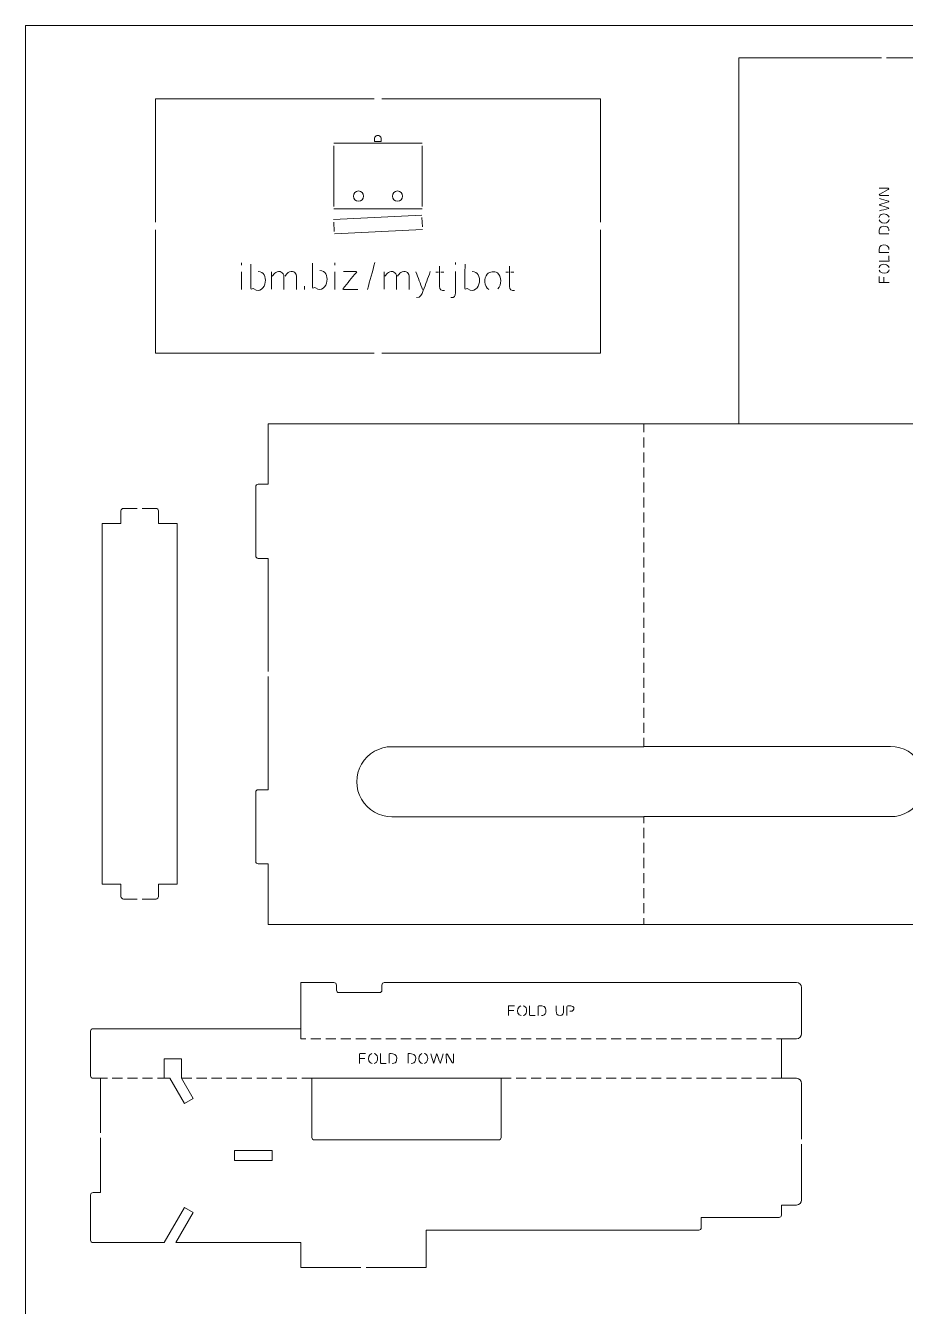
# Model space of a CAD drawing. Header units: inches. Extents: x -9 to 9, y -9 to 9.
# Drawn here: x -9 to -2.08, y -1.07 to 9 of the extents above; entities that cross this region are included whole.
import ezdxf

# ---------------------------------------------------------------- set-up
doc = ezdxf.new("R2010")
doc.units = ezdxf.units.IN
doc.header["$MEASUREMENT"] = 0
doc.layers.add('Layer 2', color=7, linetype='Continuous')

msp = doc.modelspace()

# ---------------------------------------------------------------- linework, layer by layer
at = {"layer": 'Layer 2', "color": 1, "lineweight": 0}
msp.add_lwpolyline([(-9, -9), (9, -9), (9, 9), (-9, 9), (-9, -9)], close=True, dxfattribs=at)
for points in [[(-3.391, 8.746), (-3.391, 8.746), (-3.391, 5.872), (-3.391, 5.872)], [(-3.391, 8.746), (-3.391, 8.746), (-2.269, 8.746), (-2.269, 8.746)], [(-2.229, 8.746), (-2.229, 8.746), (-1.107, 8.746), (-1.107, 8.746)], [(-7.978, 7.455), (-7.978, 7.455), (-7.978, 8.425), (-7.978, 8.425)], [(-7.978, 8.425), (-7.978, 8.425), (-6.258, 8.425), (-6.258, 8.425)], [(-6.198, 8.425), (-6.198, 8.425), (-4.478, 8.425), (-4.478, 8.425)], [(-4.478, 7.455), (-4.478, 7.455), (-4.478, 8.425), (-4.478, 8.425)], [(-6.576, 8.075), (-6.576, 8.075), (-5.881, 8.075), (-5.881, 8.075)], [(-6.576, 7.579), (-6.576, 7.579), (-6.576, 8.055), (-6.576, 8.055)], [(-5.881, 8.055), (-5.881, 8.055), (-5.881, 7.579), (-5.881, 7.579)], [(-5.881, 7.559), (-5.881, 7.559), (-6.576, 7.559), (-6.576, 7.559)], [(-6.578, 7.475), (-6.578, 7.475), (-5.884, 7.511), (-5.884, 7.511)], [(-6.573, 7.381), (-6.573, 7.381), (-6.577, 7.455), (-6.577, 7.455)], [(-5.883, 7.492), (-5.883, 7.492), (-5.879, 7.418), (-5.879, 7.418)], [(-7.978, 6.425), (-7.978, 6.425), (-7.978, 7.395), (-7.978, 7.395)], [(-5.878, 7.398), (-5.878, 7.398), (-6.572, 7.362), (-6.572, 7.362)], [(-4.478, 6.425), (-4.478, 6.425), (-4.478, 7.395), (-4.478, 7.395)], [(-7.302, 7.117), (-7.302, 7.123), (-7.302, 7.128), (-7.302, 7.134)], [(-7.301, 6.926), (-7.301, 6.972), (-7.301, 7.018), (-7.301, 7.064)], [(-7.066, 7.065), (-7.066, 7.019), (-7.066, 6.973), (-7.066, 6.927)], [(-6.569, 7.117), (-6.569, 7.123), (-6.569, 7.128), (-6.569, 7.134)], [(-6.568, 6.926), (-6.568, 6.972), (-6.568, 7.018), (-6.568, 7.064)], [(-6.253, 7.137), (-6.273, 7.067), (-6.292, 6.996), (-6.312, 6.926)], [(-6.18, 7.065), (-6.18, 7.019), (-6.18, 6.973), (-6.18, 6.927)], [(-5.878, 6.925), (-5.896, 6.972), (-5.913, 7.018), (-5.931, 7.065)], [(-5.753, 7.061), (-5.76, 7.061), (-5.767, 7.061), (-5.774, 7.061)], [(-5.711, 7.061), (-5.719, 7.061), (-5.727, 7.061), (-5.735, 7.061)], [(-5.618, 7.122), (-5.618, 7.127), (-5.618, 7.132), (-5.618, 7.137)], [(-5.203, 7.061), (-5.209, 7.061), (-5.216, 7.061), (-5.223, 7.061)], [(-5.161, 7.061), (-5.169, 7.061), (-5.177, 7.061), (-5.185, 7.061)], [(-6.807, 6.926), (-6.807, 6.934), (-6.807, 6.943), (-6.807, 6.951)], [(-2.25, 7.023), (-2.25, 7.01), (-2.25, 6.998), (-2.25, 6.986)], [(-7.978, 6.425), (-7.978, 6.425), (-6.258, 6.425), (-6.258, 6.425)], [(-6.198, 6.425), (-6.198, 6.425), (-4.478, 6.425), (-4.478, 6.425)], [(-7.092, 5.395), (-7.092, 5.395), (-7.092, 5.871), (-7.092, 5.871)], [(-1.108, 5.871), (-1.108, 5.871), (-7.092, 5.871), (-7.092, 5.871)], [(-4.139, 5.803), (-4.139, 5.803), (-4.139, 5.871), (-4.139, 5.871)], [(-4.06, 5.872), (-4.06, 5.872), (-4.06, 5.871), (-4.06, 5.871)], [(-4.139, 5.685), (-4.139, 5.685), (-4.139, 5.763), (-4.139, 5.763)], [(-4.139, 5.567), (-4.139, 5.567), (-4.139, 5.645), (-4.139, 5.645)], [(-4.139, 5.448), (-4.139, 5.448), (-4.139, 5.527), (-4.139, 5.527)], [(-7.19, 4.832), (-7.19, 4.832), (-7.19, 5.375), (-7.19, 5.375)], [(-7.171, 5.395), (-7.171, 5.395), (-7.092, 5.395), (-7.092, 5.395)], [(-4.139, 5.33), (-4.139, 5.33), (-4.139, 5.409), (-4.139, 5.409)], [(-4.139, 5.212), (-4.139, 5.212), (-4.139, 5.291), (-4.139, 5.291)], [(-8.25, 5.186), (-8.25, 5.186), (-8.25, 5.087), (-8.25, 5.087)], [(-8.23, 5.205), (-8.23, 5.205), (-8.122, 5.205), (-8.122, 5.205)], [(-8.083, 5.205), (-8.083, 5.205), (-7.974, 5.205), (-7.974, 5.205)], [(-7.955, 5.186), (-7.955, 5.186), (-7.955, 5.087), (-7.955, 5.087)], [(-4.139, 5.094), (-4.139, 5.094), (-4.139, 5.173), (-4.139, 5.173)], [(-8.398, 2.252), (-8.398, 2.252), (-8.398, 5.087), (-8.398, 5.087)], [(-8.398, 5.087), (-8.398, 5.087), (-8.25, 5.087), (-8.25, 5.087)], [(-7.955, 5.087), (-7.955, 5.087), (-7.807, 5.087), (-7.807, 5.087)], [(-7.807, 2.252), (-7.807, 2.252), (-7.807, 5.087), (-7.807, 5.087)], [(-4.139, 4.976), (-4.139, 4.976), (-4.139, 5.055), (-4.139, 5.055)], [(-4.139, 4.858), (-4.139, 4.858), (-4.139, 4.937), (-4.139, 4.937)], [(-7.092, 4.812), (-7.092, 4.812), (-7.171, 4.812), (-7.171, 4.812)], [(-7.092, 3.923), (-7.092, 3.923), (-7.092, 4.812), (-7.092, 4.812)], [(-4.139, 4.74), (-4.139, 4.74), (-4.139, 4.819), (-4.139, 4.819)], [(-4.139, 4.622), (-4.139, 4.622), (-4.139, 4.7), (-4.139, 4.7)], [(-4.139, 4.504), (-4.139, 4.504), (-4.139, 4.582), (-4.139, 4.582)], [(-4.139, 4.386), (-4.139, 4.386), (-4.139, 4.464), (-4.139, 4.464)], [(-4.139, 4.267), (-4.139, 4.267), (-4.139, 4.346), (-4.139, 4.346)], [(-4.139, 4.149), (-4.139, 4.149), (-4.139, 4.228), (-4.139, 4.228)], [(-4.139, 4.031), (-4.139, 4.031), (-4.139, 4.11), (-4.139, 4.11)], [(-4.139, 3.913), (-4.139, 3.913), (-4.139, 3.992), (-4.139, 3.992)], [(-7.092, 2.993), (-7.092, 2.993), (-7.092, 3.883), (-7.092, 3.883)], [(-4.139, 3.795), (-4.139, 3.795), (-4.139, 3.874), (-4.139, 3.874)], [(-4.139, 3.677), (-4.139, 3.677), (-4.139, 3.756), (-4.139, 3.756)], [(-4.139, 3.559), (-4.139, 3.559), (-4.139, 3.637), (-4.139, 3.637)], [(-4.139, 3.441), (-4.139, 3.441), (-4.139, 3.519), (-4.139, 3.519)], [(-4.139, 3.332), (-4.139, 3.332), (-6.12, 3.332), (-6.12, 3.332)], [(-4.139, 3.333), (-4.139, 3.333), (-4.139, 3.401), (-4.139, 3.401)], [(-4.139, 3.333), (-4.139, 3.333), (-4.06, 3.333), (-4.06, 3.333)], [(-4.06, 3.333), (-4.06, 3.333), (-2.198, 3.333), (-2.198, 3.333)], [(-7.19, 2.43), (-7.19, 2.43), (-7.19, 2.974), (-7.19, 2.974)], [(-7.171, 2.993), (-7.171, 2.993), (-7.092, 2.993), (-7.092, 2.993)], [(-6.12, 2.781), (-6.12, 2.781), (-4.139, 2.781), (-4.139, 2.781)], [(-4.139, 2.782), (-4.139, 2.782), (-4.06, 2.782), (-4.06, 2.782)], [(-4.139, 2.732), (-4.139, 2.732), (-4.139, 2.782), (-4.139, 2.782)], [(-2.198, 2.782), (-2.198, 2.782), (-4.06, 2.782), (-4.06, 2.782)], [(-4.139, 2.614), (-4.139, 2.614), (-4.139, 2.693), (-4.139, 2.693)], [(-4.139, 2.496), (-4.139, 2.496), (-4.139, 2.575), (-4.139, 2.575)], [(-4.139, 2.378), (-4.139, 2.378), (-4.139, 2.457), (-4.139, 2.457)], [(-7.092, 2.411), (-7.092, 2.411), (-7.171, 2.411), (-7.171, 2.411)], [(-7.092, 1.934), (-7.092, 1.934), (-7.092, 2.411), (-7.092, 2.411)], [(-4.139, 2.26), (-4.139, 2.26), (-4.139, 2.338), (-4.139, 2.338)], [(-8.398, 2.252), (-8.398, 2.252), (-8.25, 2.252), (-8.25, 2.252)], [(-8.25, 2.252), (-8.25, 2.252), (-8.25, 2.154), (-8.25, 2.154)], [(-7.955, 2.252), (-7.955, 2.252), (-7.955, 2.154), (-7.955, 2.154)], [(-7.955, 2.252), (-7.955, 2.252), (-7.807, 2.252), (-7.807, 2.252)], [(-4.139, 2.142), (-4.139, 2.142), (-4.139, 2.22), (-4.139, 2.22)], [(-8.23, 2.134), (-8.23, 2.134), (-8.122, 2.134), (-8.122, 2.134)], [(-8.083, 2.134), (-8.083, 2.134), (-7.974, 2.134), (-7.974, 2.134)], [(-4.139, 2.023), (-4.139, 2.023), (-4.139, 2.102), (-4.139, 2.102)], [(-1.107, 1.935), (-1.107, 1.935), (-7.092, 1.934), (-7.092, 1.934)], [(-4.139, 1.935), (-4.139, 1.935), (-4.139, 1.984), (-4.139, 1.984)], [(-4.06, 1.935), (-4.06, 1.935), (-4.06, 1.935), (-4.06, 1.935)], [(-6.835, 1.478), (-6.835, 1.478), (-6.575, 1.478), (-6.575, 1.478)], [(-6.835, 1.036), (-6.835, 1.036), (-6.835, 1.478), (-6.835, 1.478)], [(-6.555, 1.458), (-6.555, 1.469), (-6.564, 1.478), (-6.575, 1.478)], [(-6.555, 1.458), (-6.555, 1.458), (-6.555, 1.419), (-6.555, 1.419)], [(-6.555, 1.419), (-6.555, 1.408), (-6.547, 1.399), (-6.536, 1.399)], [(-6.218, 1.399), (-6.207, 1.399), (-6.198, 1.408), (-6.198, 1.419)], [(-6.198, 1.458), (-6.198, 1.458), (-6.199, 1.415), (-6.199, 1.415)], [(-6.179, 1.478), (-6.189, 1.478), (-6.198, 1.469), (-6.198, 1.458)], [(-6.179, 1.478), (-6.179, 1.478), (-2.938, 1.478), (-2.938, 1.478)], [(-2.898, 1.438), (-2.898, 1.46), (-2.916, 1.478), (-2.938, 1.478)], [(-2.898, 1.076), (-2.898, 1.076), (-2.898, 1.438), (-2.898, 1.438)], [(-6.218, 1.399), (-6.218, 1.399), (-6.536, 1.399), (-6.536, 1.399)], [(-5.161, 1.257), (-5.173, 1.257), (-5.186, 1.257), (-5.198, 1.257)], [(-8.469, 1.115), (-8.48, 1.115), (-8.489, 1.106), (-8.489, 1.095)], [(-6.835, 1.115), (-6.835, 1.115), (-8.469, 1.115), (-8.469, 1.115)], [(-8.489, 1.095), (-8.489, 1.095), (-8.489, 0.744), (-8.489, 0.744)], [(-6.835, 1.036), (-6.835, 1.036), (-6.796, 1.036), (-6.796, 1.036)], [(-6.757, 1.036), (-6.757, 1.036), (-6.678, 1.036), (-6.678, 1.036)], [(-6.638, 1.036), (-6.638, 1.036), (-6.56, 1.036), (-6.56, 1.036)], [(-6.52, 1.036), (-6.52, 1.036), (-6.442, 1.036), (-6.442, 1.036)], [(-6.402, 1.036), (-6.402, 1.036), (-6.323, 1.036), (-6.323, 1.036)], [(-6.284, 1.036), (-6.284, 1.036), (-6.205, 1.036), (-6.205, 1.036)], [(-6.166, 1.036), (-6.166, 1.036), (-6.087, 1.036), (-6.087, 1.036)], [(-6.048, 1.036), (-6.048, 1.036), (-5.969, 1.036), (-5.969, 1.036)], [(-5.93, 1.036), (-5.93, 1.036), (-5.851, 1.036), (-5.851, 1.036)], [(-5.812, 1.036), (-5.812, 1.036), (-5.733, 1.036), (-5.733, 1.036)], [(-5.694, 1.036), (-5.694, 1.036), (-5.615, 1.036), (-5.615, 1.036)], [(-5.575, 1.036), (-5.575, 1.036), (-5.497, 1.036), (-5.497, 1.036)], [(-5.457, 1.036), (-5.457, 1.036), (-5.379, 1.036), (-5.379, 1.036)], [(-5.339, 1.036), (-5.339, 1.036), (-5.26, 1.036), (-5.26, 1.036)], [(-5.221, 1.036), (-5.221, 1.036), (-5.142, 1.036), (-5.142, 1.036)], [(-5.103, 1.036), (-5.103, 1.036), (-5.024, 1.036), (-5.024, 1.036)], [(-4.985, 1.036), (-4.985, 1.036), (-4.906, 1.036), (-4.906, 1.036)], [(-4.867, 1.036), (-4.867, 1.036), (-4.788, 1.036), (-4.788, 1.036)], [(-4.749, 1.036), (-4.749, 1.036), (-4.67, 1.036), (-4.67, 1.036)], [(-4.631, 1.036), (-4.631, 1.036), (-4.552, 1.036), (-4.552, 1.036)], [(-4.512, 1.036), (-4.512, 1.036), (-4.434, 1.036), (-4.434, 1.036)], [(-4.394, 1.036), (-4.394, 1.036), (-4.316, 1.036), (-4.316, 1.036)], [(-4.276, 1.036), (-4.276, 1.036), (-4.198, 1.036), (-4.198, 1.036)], [(-4.158, 1.036), (-4.158, 1.036), (-4.079, 1.036), (-4.079, 1.036)], [(-4.04, 1.036), (-4.04, 1.036), (-3.961, 1.036), (-3.961, 1.036)], [(-3.922, 1.036), (-3.922, 1.036), (-3.843, 1.036), (-3.843, 1.036)], [(-3.804, 1.036), (-3.804, 1.036), (-3.725, 1.036), (-3.725, 1.036)], [(-3.686, 1.036), (-3.686, 1.036), (-3.607, 1.036), (-3.607, 1.036)], [(-3.568, 1.036), (-3.568, 1.036), (-3.489, 1.036), (-3.489, 1.036)], [(-3.449, 1.036), (-3.449, 1.036), (-3.371, 1.036), (-3.371, 1.036)], [(-3.331, 1.036), (-3.331, 1.036), (-3.253, 1.036), (-3.253, 1.036)], [(-3.213, 1.036), (-3.213, 1.036), (-3.135, 1.036), (-3.135, 1.036)], [(-3.095, 1.036), (-3.095, 1.036), (-3.056, 1.036), (-3.056, 1.036)], [(-3.056, 1.036), (-3.056, 1.036), (-3.056, 0.725), (-3.056, 0.725)], [(-2.938, 1.036), (-2.938, 1.036), (-3.056, 1.036), (-3.056, 1.036)], [(-2.898, 1.076), (-2.898, 1.054), (-2.916, 1.036), (-2.938, 1.036)], [(-7.774, 0.879), (-7.774, 0.879), (-7.91, 0.879), (-7.91, 0.879)], [(-7.91, 0.879), (-7.91, 0.879), (-7.91, 0.725), (-7.91, 0.725)], [(-7.774, 0.725), (-7.774, 0.725), (-7.774, 0.879), (-7.774, 0.879)], [(-6.333, 0.881), (-6.346, 0.881), (-6.358, 0.881), (-6.37, 0.881)], [(-8.489, 0.744), (-8.489, 0.734), (-8.48, 0.725), (-8.469, 0.725)], [(-8.41, 0.725), (-8.41, 0.725), (-8.469, 0.725), (-8.469, 0.725)], [(-8.41, 0.296), (-8.41, 0.296), (-8.41, 0.725), (-8.41, 0.725)], [(-8.41, 0.725), (-8.41, 0.725), (-8.357, 0.725), (-8.357, 0.725)], [(-8.318, 0.725), (-8.318, 0.725), (-8.239, 0.725), (-8.239, 0.725)], [(-8.199, 0.725), (-8.199, 0.725), (-8.121, 0.725), (-8.121, 0.725)], [(-8.081, 0.725), (-8.081, 0.725), (-8.003, 0.725), (-8.003, 0.725)], [(-7.963, 0.725), (-7.963, 0.725), (-7.91, 0.725), (-7.91, 0.725)], [(-7.865, 0.725), (-7.865, 0.725), (-7.91, 0.725), (-7.91, 0.725)], [(-7.751, 0.528), (-7.751, 0.528), (-7.865, 0.725), (-7.865, 0.725)], [(-7.774, 0.725), (-7.774, 0.725), (-7.683, 0.567), (-7.683, 0.567)], [(-7.773, 0.725), (-7.773, 0.725), (-7.694, 0.725), (-7.694, 0.725)], [(-7.655, 0.725), (-7.655, 0.725), (-7.576, 0.725), (-7.576, 0.725)], [(-7.537, 0.725), (-7.537, 0.725), (-7.458, 0.725), (-7.458, 0.725)], [(-7.419, 0.725), (-7.419, 0.725), (-7.34, 0.725), (-7.34, 0.725)], [(-7.301, 0.725), (-7.301, 0.725), (-7.222, 0.725), (-7.222, 0.725)], [(-7.182, 0.725), (-7.182, 0.725), (-7.104, 0.725), (-7.104, 0.725)], [(-7.064, 0.725), (-7.064, 0.725), (-6.986, 0.725), (-6.986, 0.725)], [(-6.946, 0.725), (-6.946, 0.725), (-6.867, 0.725), (-6.867, 0.725)], [(-6.828, 0.725), (-6.828, 0.725), (-6.749, 0.725), (-6.749, 0.725)], [(-5.26, 0.725), (-5.26, 0.725), (-6.749, 0.725), (-6.749, 0.725)], [(-6.749, 0.26), (-6.749, 0.26), (-6.749, 0.725), (-6.749, 0.725)], [(-5.26, 0.725), (-5.26, 0.725), (-5.26, 0.26), (-5.26, 0.26)], [(-5.26, 0.725), (-5.26, 0.725), (-5.182, 0.725), (-5.182, 0.725)], [(-5.142, 0.725), (-5.142, 0.725), (-5.064, 0.725), (-5.064, 0.725)], [(-5.024, 0.725), (-5.024, 0.725), (-4.946, 0.725), (-4.946, 0.725)], [(-4.906, 0.725), (-4.906, 0.725), (-4.827, 0.725), (-4.827, 0.725)], [(-4.788, 0.725), (-4.788, 0.725), (-4.709, 0.725), (-4.709, 0.725)], [(-4.67, 0.725), (-4.67, 0.725), (-4.591, 0.725), (-4.591, 0.725)], [(-4.552, 0.725), (-4.552, 0.725), (-4.473, 0.725), (-4.473, 0.725)], [(-4.434, 0.725), (-4.434, 0.725), (-4.355, 0.725), (-4.355, 0.725)], [(-4.316, 0.725), (-4.316, 0.725), (-4.237, 0.725), (-4.237, 0.725)], [(-4.198, 0.725), (-4.198, 0.725), (-4.119, 0.725), (-4.119, 0.725)], [(-4.079, 0.725), (-4.079, 0.725), (-4.001, 0.725), (-4.001, 0.725)], [(-3.961, 0.725), (-3.961, 0.725), (-3.883, 0.725), (-3.883, 0.725)], [(-3.843, 0.725), (-3.843, 0.725), (-3.764, 0.725), (-3.764, 0.725)], [(-3.725, 0.725), (-3.725, 0.725), (-3.646, 0.725), (-3.646, 0.725)], [(-3.607, 0.725), (-3.607, 0.725), (-3.528, 0.725), (-3.528, 0.725)], [(-3.489, 0.725), (-3.489, 0.725), (-3.41, 0.725), (-3.41, 0.725)], [(-3.371, 0.725), (-3.371, 0.725), (-3.292, 0.725), (-3.292, 0.725)], [(-3.253, 0.725), (-3.253, 0.725), (-3.174, 0.725), (-3.174, 0.725)], [(-3.135, 0.725), (-3.135, 0.725), (-3.056, 0.725), (-3.056, 0.725)], [(-2.938, 0.725), (-2.938, 0.725), (-3.056, 0.725), (-3.056, 0.725)], [(-2.898, 0.685), (-2.898, 0.707), (-2.916, 0.725), (-2.938, 0.725)], [(-2.898, 0.247), (-2.898, 0.247), (-2.898, 0.685), (-2.898, 0.685)], [(-7.683, 0.567), (-7.683, 0.567), (-7.751, 0.528), (-7.751, 0.528)], [(-8.41, -0.173), (-8.41, -0.173), (-8.41, 0.256), (-8.41, 0.256)], [(-6.749, 0.26), (-6.749, 0.249), (-6.74, 0.241), (-6.729, 0.241)], [(-5.28, 0.241), (-5.28, 0.241), (-6.729, 0.241), (-6.729, 0.241)], [(-5.28, 0.241), (-5.269, 0.241), (-5.26, 0.249), (-5.26, 0.26)], [(-2.898, -0.232), (-2.898, -0.232), (-2.898, 0.207), (-2.898, 0.207)], [(-7.357, 0.158), (-7.357, 0.158), (-7.062, 0.158), (-7.062, 0.158)], [(-7.357, 0.079), (-7.357, 0.079), (-7.357, 0.158), (-7.357, 0.158)], [(-7.062, 0.158), (-7.062, 0.158), (-7.062, 0.079), (-7.062, 0.079)], [(-7.062, 0.079), (-7.062, 0.079), (-7.357, 0.079), (-7.357, 0.079)], [(-8.469, -0.173), (-8.48, -0.173), (-8.489, -0.181), (-8.489, -0.192)], [(-8.489, -0.547), (-8.489, -0.547), (-8.489, -0.192), (-8.489, -0.192)], [(-8.41, -0.173), (-8.41, -0.173), (-8.469, -0.173), (-8.469, -0.173)], [(-7.91, -0.566), (-7.91, -0.566), (-7.751, -0.291), (-7.751, -0.291)], [(-7.751, -0.291), (-7.751, -0.291), (-7.683, -0.33), (-7.683, -0.33)], [(-3.056, -0.35), (-3.056, -0.35), (-3.056, -0.271), (-3.056, -0.271)], [(-3.056, -0.271), (-3.056, -0.271), (-2.938, -0.271), (-2.938, -0.271)], [(-2.898, -0.232), (-2.898, -0.253), (-2.916, -0.271), (-2.938, -0.271)], [(-7.683, -0.33), (-7.683, -0.33), (-7.819, -0.566), (-7.819, -0.566)], [(-3.686, -0.448), (-3.686, -0.448), (-3.686, -0.369), (-3.686, -0.369)], [(-3.686, -0.369), (-3.686, -0.369), (-3.075, -0.369), (-3.075, -0.369)], [(-3.075, -0.369), (-3.065, -0.369), (-3.056, -0.361), (-3.056, -0.35)], [(-5.851, -0.763), (-5.851, -0.763), (-5.851, -0.468), (-5.851, -0.468)], [(-5.851, -0.468), (-5.851, -0.468), (-3.705, -0.468), (-3.705, -0.468)], [(-3.705, -0.468), (-3.695, -0.468), (-3.686, -0.459), (-3.686, -0.448)], [(-8.489, -0.547), (-8.489, -0.557), (-8.48, -0.566), (-8.469, -0.566)], [(-7.91, -0.566), (-7.91, -0.566), (-8.469, -0.566), (-8.469, -0.566)], [(-6.835, -0.566), (-6.835, -0.566), (-7.819, -0.566), (-7.819, -0.566)], [(-6.835, -0.566), (-6.835, -0.566), (-6.835, -0.763), (-6.835, -0.763)], [(-6.835, -0.763), (-6.835, -0.763), (-6.363, -0.763), (-6.363, -0.763)], [(-6.323, -0.763), (-6.323, -0.763), (-5.851, -0.763), (-5.851, -0.763)]]:
    msp.add_open_spline(points, degree=3, dxfattribs=at)
for points, knots in [([(-6.256, 8.11), (-6.256, 8.11), (-6.256, 8.089), (-6.256, 8.089), (-6.256, 8.089), (-6.256, 8.089), (-6.203, 8.089), (-6.203, 8.089), (-6.203, 8.089), (-6.203, 8.089), (-6.203, 8.11), (-6.203, 8.11), (-6.203, 8.11), (-6.203, 8.119), (-6.208, 8.128), (-6.216, 8.133), (-6.216, 8.133), (-6.225, 8.137), (-6.235, 8.137), (-6.243, 8.133), (-6.243, 8.133), (-6.251, 8.128), (-6.256, 8.119), (-6.256, 8.11)], [0, 0, 0, 0, 0.142857, 0.142857, 0.142857, 0.142857, 0.285714, 0.285714, 0.285714, 0.285714, 0.428571, 0.428571, 0.428571, 0.428571, 0.571429, 0.571429, 0.571429, 0.571429, 0.714286, 0.714286, 0.714286, 0.714286, 1, 1, 1, 1]), ([(-6.342, 7.66), (-6.342, 7.682), (-6.36, 7.7), (-6.382, 7.7), (-6.382, 7.7), (-6.404, 7.7), (-6.422, 7.682), (-6.422, 7.66), (-6.422, 7.66), (-6.422, 7.638), (-6.404, 7.62), (-6.382, 7.62), (-6.382, 7.62), (-6.36, 7.62), (-6.342, 7.638), (-6.342, 7.66)], [0, 0, 0, 0, 0.2, 0.2, 0.2, 0.2, 0.4, 0.4, 0.4, 0.4, 0.6, 0.6, 0.6, 0.6, 1, 1, 1, 1]), ([(-6.035, 7.66), (-6.035, 7.682), (-6.053, 7.7), (-6.075, 7.7), (-6.075, 7.7), (-6.097, 7.7), (-6.115, 7.682), (-6.115, 7.66), (-6.115, 7.66), (-6.115, 7.638), (-6.097, 7.62), (-6.075, 7.62), (-6.075, 7.62), (-6.053, 7.62), (-6.035, 7.638), (-6.035, 7.66)], [0, 0, 0, 0, 0.2, 0.2, 0.2, 0.2, 0.4, 0.4, 0.4, 0.4, 0.6, 0.6, 0.6, 0.6, 1, 1, 1, 1]), ([(-2.211, 7.665), (-2.211, 7.665), (-2.28, 7.664), (-2.28, 7.664), (-2.28, 7.664), (-2.289, 7.664), (-2.289, 7.671), (-2.281, 7.675), (-2.281, 7.675), (-2.281, 7.675), (-2.217, 7.711), (-2.217, 7.711), (-2.217, 7.711), (-2.209, 7.715), (-2.209, 7.722), (-2.217, 7.722), (-2.217, 7.722), (-2.217, 7.722), (-2.287, 7.721), (-2.287, 7.721)], [0, 0, 0, 0, 0.166667, 0.166667, 0.166667, 0.166667, 0.333333, 0.333333, 0.333333, 0.333333, 0.5, 0.5, 0.5, 0.5, 0.666667, 0.666667, 0.666667, 0.666667, 1, 1, 1, 1]), ([(-2.285, 7.543), (-2.262, 7.55), (-2.239, 7.556), (-2.215, 7.563), (-2.215, 7.563), (-2.21, 7.564), (-2.212, 7.565), (-2.216, 7.567), (-2.216, 7.567), (-2.238, 7.574), (-2.26, 7.581), (-2.282, 7.588), (-2.282, 7.588), (-2.287, 7.59), (-2.286, 7.591), (-2.282, 7.593), (-2.282, 7.593), (-2.26, 7.6), (-2.237, 7.608), (-2.215, 7.615), (-2.215, 7.615), (-2.211, 7.616), (-2.21, 7.617), (-2.215, 7.619), (-2.215, 7.619), (-2.239, 7.626), (-2.262, 7.633), (-2.286, 7.64)], [0, 0, 0, 0, 0.125, 0.125, 0.125, 0.125, 0.25, 0.25, 0.25, 0.25, 0.375, 0.375, 0.375, 0.375, 0.5, 0.5, 0.5, 0.5, 0.625, 0.625, 0.625, 0.625, 0.75, 0.75, 0.75, 0.75, 1, 1, 1, 1]), ([(-2.288, 7.491), (-2.287, 7.498), (-2.284, 7.504), (-2.279, 7.509), (-2.279, 7.509), (-2.258, 7.527), (-2.218, 7.521), (-2.21, 7.493)], [0, 0, 0, 0, 0.333333, 0.333333, 0.333333, 0.333333, 1, 1, 1, 1]), ([(-2.21, 7.476), (-2.212, 7.465), (-2.22, 7.455), (-2.23, 7.451), (-2.23, 7.451), (-2.25, 7.443), (-2.281, 7.451), (-2.288, 7.473)], [0, 0, 0, 0, 0.333333, 0.333333, 0.333333, 0.333333, 1, 1, 1, 1]), ([(-2.211, 7.388), (-2.211, 7.406), (-2.217, 7.418), (-2.236, 7.422), (-2.236, 7.422), (-2.261, 7.428), (-2.287, 7.419), (-2.287, 7.391), (-2.287, 7.391), (-2.287, 7.383), (-2.287, 7.376), (-2.287, 7.368), (-2.287, 7.368), (-2.287, 7.363), (-2.284, 7.364), (-2.28, 7.364), (-2.28, 7.364), (-2.258, 7.364), (-2.235, 7.364), (-2.212, 7.364)], [0, 0, 0, 0, 0.166667, 0.166667, 0.166667, 0.166667, 0.333333, 0.333333, 0.333333, 0.333333, 0.5, 0.5, 0.5, 0.5, 0.666667, 0.666667, 0.666667, 0.666667, 1, 1, 1, 1]), ([(-2.211, 7.24), (-2.211, 7.258), (-2.217, 7.27), (-2.236, 7.274), (-2.236, 7.274), (-2.261, 7.28), (-2.287, 7.271), (-2.287, 7.243), (-2.287, 7.243), (-2.287, 7.235), (-2.287, 7.228), (-2.287, 7.22), (-2.287, 7.22), (-2.287, 7.215), (-2.284, 7.216), (-2.28, 7.216), (-2.28, 7.216), (-2.258, 7.216), (-2.235, 7.216), (-2.212, 7.216)], [0, 0, 0, 0, 0.166667, 0.166667, 0.166667, 0.166667, 0.333333, 0.333333, 0.333333, 0.333333, 0.5, 0.5, 0.5, 0.5, 0.666667, 0.666667, 0.666667, 0.666667, 1, 1, 1, 1]), ([(-2.288, 7.148), (-2.264, 7.148), (-2.24, 7.148), (-2.216, 7.148), (-2.216, 7.148), (-2.213, 7.148), (-2.21, 7.148), (-2.21, 7.152), (-2.21, 7.152), (-2.21, 7.165), (-2.21, 7.178), (-2.211, 7.191)], [0, 0, 0, 0, 0.25, 0.25, 0.25, 0.25, 0.5, 0.5, 0.5, 0.5, 1, 1, 1, 1]), ([(-7.228, 7.124), (-7.228, 7.06), (-7.228, 6.997), (-7.228, 6.933), (-7.228, 6.933), (-7.228, 6.925), (-7.223, 6.928), (-7.218, 6.931), (-7.218, 6.931), (-7.213, 6.935), (-7.21, 6.934), (-7.205, 6.93), (-7.205, 6.93), (-7.158, 6.897), (-7.12, 6.937), (-7.115, 6.984), (-7.115, 6.984), (-7.11, 7.023), (-7.127, 7.066), (-7.17, 7.068)], [0, 0, 0, 0, 0.166667, 0.166667, 0.166667, 0.166667, 0.333333, 0.333333, 0.333333, 0.333333, 0.5, 0.5, 0.5, 0.5, 0.666667, 0.666667, 0.666667, 0.666667, 1, 1, 1, 1]), ([(-6.969, 6.926), (-6.969, 6.959), (-6.969, 6.993), (-6.969, 7.026), (-6.969, 7.026), (-6.969, 7.061), (-7.002, 7.079), (-7.033, 7.059), (-7.033, 7.059), (-7.045, 7.052), (-7.052, 7.041), (-7.06, 7.03)], [0, 0, 0, 0, 0.25, 0.25, 0.25, 0.25, 0.5, 0.5, 0.5, 0.5, 1, 1, 1, 1]), ([(-6.96, 7.03), (-6.952, 7.041), (-6.945, 7.052), (-6.934, 7.059), (-6.934, 7.059), (-6.907, 7.076), (-6.87, 7.064), (-6.87, 7.031), (-6.87, 7.031), (-6.87, 6.996), (-6.87, 6.961), (-6.87, 6.926)], [0, 0, 0, 0, 0.25, 0.25, 0.25, 0.25, 0.5, 0.5, 0.5, 0.5, 1, 1, 1, 1]), ([(-6.743, 7.132), (-6.743, 7.068), (-6.743, 7.005), (-6.744, 6.941), (-6.744, 6.941), (-6.744, 6.933), (-6.739, 6.936), (-6.734, 6.939), (-6.734, 6.939), (-6.728, 6.943), (-6.725, 6.942), (-6.72, 6.938), (-6.72, 6.938), (-6.673, 6.905), (-6.636, 6.945), (-6.63, 6.992), (-6.63, 6.992), (-6.625, 7.031), (-6.642, 7.074), (-6.686, 7.076)], [0, 0, 0, 0, 0.166667, 0.166667, 0.166667, 0.166667, 0.333333, 0.333333, 0.333333, 0.333333, 0.5, 0.5, 0.5, 0.5, 0.666667, 0.666667, 0.666667, 0.666667, 1, 1, 1, 1]), ([(-6.501, 7.066), (-6.468, 7.066), (-6.435, 7.066), (-6.401, 7.067), (-6.401, 7.067), (-6.394, 7.067), (-6.396, 7.062), (-6.4, 7.058), (-6.4, 7.058), (-6.434, 7.017), (-6.469, 6.975), (-6.503, 6.934), (-6.503, 6.934), (-6.508, 6.928), (-6.506, 6.926), (-6.499, 6.926), (-6.499, 6.926), (-6.461, 6.926), (-6.423, 6.926), (-6.386, 6.926)], [0, 0, 0, 0, 0.166667, 0.166667, 0.166667, 0.166667, 0.333333, 0.333333, 0.333333, 0.333333, 0.5, 0.5, 0.5, 0.5, 0.666667, 0.666667, 0.666667, 0.666667, 1, 1, 1, 1]), ([(-6.083, 6.926), (-6.083, 6.959), (-6.083, 6.993), (-6.083, 7.026), (-6.083, 7.026), (-6.083, 7.061), (-6.116, 7.079), (-6.147, 7.059), (-6.147, 7.059), (-6.159, 7.052), (-6.166, 7.041), (-6.174, 7.03)], [0, 0, 0, 0, 0.25, 0.25, 0.25, 0.25, 0.5, 0.5, 0.5, 0.5, 1, 1, 1, 1]), ([(-6.075, 7.03), (-6.067, 7.041), (-6.06, 7.052), (-6.048, 7.059), (-6.048, 7.059), (-6.021, 7.076), (-5.984, 7.064), (-5.984, 7.031), (-5.984, 7.031), (-5.984, 6.996), (-5.984, 6.961), (-5.984, 6.926)], [0, 0, 0, 0, 0.25, 0.25, 0.25, 0.25, 0.5, 0.5, 0.5, 0.5, 1, 1, 1, 1]), ([(-5.818, 7.066), (-5.836, 7.016), (-5.854, 6.966), (-5.873, 6.917), (-5.873, 6.917), (-5.884, 6.886), (-5.891, 6.861), (-5.927, 6.862)], [0, 0, 0, 0, 0.333333, 0.333333, 0.333333, 0.333333, 1, 1, 1, 1]), ([(-5.744, 7.108), (-5.744, 7.108), (-5.745, 6.949), (-5.745, 6.949), (-5.745, 6.949), (-5.745, 6.925), (-5.73, 6.914), (-5.705, 6.919)], [0, 0, 0, 0, 0.333333, 0.333333, 0.333333, 0.333333, 1, 1, 1, 1]), ([(-5.656, 6.862), (-5.627, 6.859), (-5.619, 6.876), (-5.619, 6.9), (-5.619, 6.9), (-5.619, 6.956), (-5.62, 7.011), (-5.62, 7.067)], [0, 0, 0, 0, 0.333333, 0.333333, 0.333333, 0.333333, 1, 1, 1, 1]), ([(-5.544, 7.124), (-5.545, 7.06), (-5.545, 6.997), (-5.545, 6.933), (-5.545, 6.933), (-5.545, 6.925), (-5.54, 6.928), (-5.535, 6.931), (-5.535, 6.931), (-5.529, 6.935), (-5.527, 6.934), (-5.521, 6.93), (-5.521, 6.93), (-5.475, 6.897), (-5.437, 6.937), (-5.431, 6.984), (-5.431, 6.984), (-5.426, 7.023), (-5.443, 7.066), (-5.487, 7.068)], [0, 0, 0, 0, 0.166667, 0.166667, 0.166667, 0.166667, 0.333333, 0.333333, 0.333333, 0.333333, 0.5, 0.5, 0.5, 0.5, 0.666667, 0.666667, 0.666667, 0.666667, 1, 1, 1, 1]), ([(-5.287, 6.932), (-5.256, 6.961), (-5.253, 7.029), (-5.29, 7.056), (-5.29, 7.056), (-5.314, 7.073), (-5.349, 7.067), (-5.37, 7.046), (-5.37, 7.046), (-5.398, 7.017), (-5.394, 6.949), (-5.358, 6.926)], [0, 0, 0, 0, 0.25, 0.25, 0.25, 0.25, 0.5, 0.5, 0.5, 0.5, 1, 1, 1, 1]), ([(-5.194, 7.108), (-5.194, 7.108), (-5.195, 6.949), (-5.195, 6.949), (-5.195, 6.949), (-5.195, 6.925), (-5.18, 6.914), (-5.155, 6.919)], [0, 0, 0, 0, 0.333333, 0.333333, 0.333333, 0.333333, 1, 1, 1, 1]), ([(-2.288, 7.096), (-2.287, 7.103), (-2.284, 7.109), (-2.279, 7.114), (-2.279, 7.114), (-2.258, 7.132), (-2.218, 7.126), (-2.21, 7.098)], [0, 0, 0, 0, 0.333333, 0.333333, 0.333333, 0.333333, 1, 1, 1, 1]), ([(-2.21, 7.081), (-2.212, 7.07), (-2.22, 7.06), (-2.23, 7.056), (-2.23, 7.056), (-2.25, 7.048), (-2.281, 7.057), (-2.288, 7.078)], [0, 0, 0, 0, 0.333333, 0.333333, 0.333333, 0.333333, 1, 1, 1, 1]), ([(-2.21, 6.982), (-2.235, 6.982), (-2.26, 6.982), (-2.285, 6.982), (-2.285, 6.982), (-2.288, 6.982), (-2.287, 6.984), (-2.287, 6.986), (-2.287, 6.986), (-2.287, 7), (-2.287, 7.015), (-2.287, 7.029)], [0, 0, 0, 0, 0.25, 0.25, 0.25, 0.25, 0.5, 0.5, 0.5, 0.5, 1, 1, 1, 1]), ([(-7.171, 5.395), (-7.176, 5.395), (-7.181, 5.393), (-7.184, 5.389), (-7.184, 5.389), (-7.188, 5.385), (-7.19, 5.38), (-7.19, 5.375)], [0, 0, 0, 0, 0.333333, 0.333333, 0.333333, 0.333333, 1, 1, 1, 1]), ([(-8.23, 5.205), (-8.236, 5.205), (-8.241, 5.203), (-8.244, 5.199), (-8.244, 5.199), (-8.248, 5.196), (-8.25, 5.191), (-8.25, 5.186)], [0, 0, 0, 0, 0.333333, 0.333333, 0.333333, 0.333333, 1, 1, 1, 1]), ([(-7.955, 5.186), (-7.955, 5.191), (-7.957, 5.196), (-7.961, 5.199), (-7.961, 5.199), (-7.964, 5.203), (-7.969, 5.205), (-7.974, 5.205)], [0, 0, 0, 0, 0.333333, 0.333333, 0.333333, 0.333333, 1, 1, 1, 1]), ([(-7.19, 4.832), (-7.19, 4.827), (-7.188, 4.822), (-7.184, 4.818), (-7.184, 4.818), (-7.181, 4.814), (-7.176, 4.812), (-7.171, 4.812)], [0, 0, 0, 0, 0.333333, 0.333333, 0.333333, 0.333333, 1, 1, 1, 1]), ([(-6.12, 3.332), (-6.218, 3.332), (-6.309, 3.28), (-6.358, 3.195), (-6.358, 3.195), (-6.408, 3.109), (-6.408, 3.004), (-6.358, 2.919), (-6.358, 2.919), (-6.309, 2.834), (-6.218, 2.781), (-6.12, 2.781)], [0, 0, 0, 0, 0.25, 0.25, 0.25, 0.25, 0.5, 0.5, 0.5, 0.5, 1, 1, 1, 1]), ([(-2.198, 2.782), (-2.099, 2.782), (-2.008, 2.834), (-1.959, 2.919), (-1.959, 2.919), (-1.91, 3.005), (-1.91, 3.11), (-1.959, 3.195), (-1.959, 3.195), (-2.008, 3.28), (-2.099, 3.333), (-2.198, 3.333)], [0, 0, 0, 0, 0.25, 0.25, 0.25, 0.25, 0.5, 0.5, 0.5, 0.5, 1, 1, 1, 1]), ([(-7.171, 2.993), (-7.176, 2.993), (-7.181, 2.991), (-7.184, 2.988), (-7.184, 2.988), (-7.188, 2.984), (-7.19, 2.979), (-7.19, 2.974)], [0, 0, 0, 0, 0.333333, 0.333333, 0.333333, 0.333333, 1, 1, 1, 1]), ([(-7.19, 2.43), (-7.19, 2.425), (-7.188, 2.42), (-7.184, 2.416), (-7.184, 2.416), (-7.181, 2.413), (-7.176, 2.411), (-7.171, 2.411)], [0, 0, 0, 0, 0.333333, 0.333333, 0.333333, 0.333333, 1, 1, 1, 1]), ([(-8.25, 2.154), (-8.25, 2.149), (-8.248, 2.144), (-8.244, 2.14), (-8.244, 2.14), (-8.241, 2.136), (-8.236, 2.134), (-8.23, 2.134)], [0, 0, 0, 0, 0.333333, 0.333333, 0.333333, 0.333333, 1, 1, 1, 1]), ([(-7.974, 2.134), (-7.969, 2.134), (-7.964, 2.136), (-7.961, 2.14), (-7.961, 2.14), (-7.957, 2.144), (-7.955, 2.149), (-7.955, 2.154)], [0, 0, 0, 0, 0.333333, 0.333333, 0.333333, 0.333333, 1, 1, 1, 1]), ([(-5.202, 1.218), (-5.202, 1.242), (-5.202, 1.267), (-5.202, 1.292), (-5.202, 1.292), (-5.202, 1.295), (-5.2, 1.295), (-5.198, 1.295), (-5.198, 1.295), (-5.184, 1.295), (-5.169, 1.295), (-5.155, 1.295)], [0, 0, 0, 0, 0.25, 0.25, 0.25, 0.25, 0.5, 0.5, 0.5, 0.5, 1, 1, 1, 1]), ([(-5.103, 1.218), (-5.114, 1.22), (-5.123, 1.228), (-5.128, 1.238), (-5.128, 1.238), (-5.136, 1.258), (-5.127, 1.289), (-5.106, 1.296)], [0, 0, 0, 0, 0.333333, 0.333333, 0.333333, 0.333333, 1, 1, 1, 1]), ([(-5.087, 1.296), (-5.081, 1.295), (-5.075, 1.292), (-5.07, 1.287), (-5.07, 1.287), (-5.052, 1.266), (-5.058, 1.227), (-5.086, 1.218)], [0, 0, 0, 0, 0.333333, 0.333333, 0.333333, 0.333333, 1, 1, 1, 1]), ([(-5.036, 1.295), (-5.036, 1.271), (-5.036, 1.247), (-5.036, 1.223), (-5.036, 1.223), (-5.036, 1.22), (-5.036, 1.218), (-5.032, 1.218), (-5.032, 1.218), (-5.019, 1.218), (-5.006, 1.218), (-4.992, 1.218)], [0, 0, 0, 0, 0.25, 0.25, 0.25, 0.25, 0.5, 0.5, 0.5, 0.5, 1, 1, 1, 1]), ([(-4.944, 1.218), (-4.926, 1.218), (-4.914, 1.224), (-4.91, 1.242), (-4.91, 1.242), (-4.904, 1.267), (-4.912, 1.293), (-4.941, 1.294), (-4.941, 1.294), (-4.948, 1.294), (-4.956, 1.294), (-4.964, 1.294), (-4.964, 1.294), (-4.969, 1.294), (-4.968, 1.291), (-4.968, 1.287), (-4.968, 1.287), (-4.968, 1.264), (-4.968, 1.242), (-4.968, 1.219)], [0, 0, 0, 0, 0.166667, 0.166667, 0.166667, 0.166667, 0.333333, 0.333333, 0.333333, 0.333333, 0.5, 0.5, 0.5, 0.5, 0.666667, 0.666667, 0.666667, 0.666667, 1, 1, 1, 1]), ([(-4.827, 1.294), (-4.827, 1.282), (-4.827, 1.269), (-4.827, 1.256), (-4.827, 1.256), (-4.827, 1.235), (-4.822, 1.217), (-4.797, 1.218), (-4.797, 1.218), (-4.773, 1.218), (-4.77, 1.236), (-4.77, 1.255), (-4.77, 1.255), (-4.77, 1.268), (-4.77, 1.282), (-4.77, 1.295)], [0, 0, 0, 0, 0.2, 0.2, 0.2, 0.2, 0.4, 0.4, 0.4, 0.4, 0.6, 0.6, 0.6, 0.6, 1, 1, 1, 1]), ([(-4.743, 1.218), (-4.743, 1.241), (-4.743, 1.264), (-4.743, 1.288), (-4.743, 1.288), (-4.743, 1.293), (-4.743, 1.294), (-4.737, 1.294), (-4.737, 1.294), (-4.729, 1.294), (-4.721, 1.294), (-4.713, 1.294), (-4.713, 1.294), (-4.707, 1.294), (-4.7, 1.293), (-4.696, 1.29), (-4.696, 1.29), (-4.684, 1.28), (-4.687, 1.258), (-4.702, 1.254), (-4.702, 1.254), (-4.708, 1.252), (-4.714, 1.253), (-4.719, 1.253)], [0, 0, 0, 0, 0.142857, 0.142857, 0.142857, 0.142857, 0.285714, 0.285714, 0.285714, 0.285714, 0.428571, 0.428571, 0.428571, 0.428571, 0.571429, 0.571429, 0.571429, 0.571429, 0.714286, 0.714286, 0.714286, 0.714286, 1, 1, 1, 1]), ([(-6.375, 0.842), (-6.375, 0.867), (-6.375, 0.892), (-6.375, 0.916), (-6.375, 0.916), (-6.375, 0.919), (-6.373, 0.919), (-6.37, 0.919), (-6.37, 0.919), (-6.356, 0.919), (-6.342, 0.919), (-6.327, 0.919)], [0, 0, 0, 0, 0.25, 0.25, 0.25, 0.25, 0.5, 0.5, 0.5, 0.5, 1, 1, 1, 1]), ([(-6.275, 0.841), (-6.286, 0.844), (-6.296, 0.852), (-6.3, 0.862), (-6.3, 0.862), (-6.308, 0.882), (-6.3, 0.912), (-6.278, 0.919)], [0, 0, 0, 0, 0.333333, 0.333333, 0.333333, 0.333333, 1, 1, 1, 1]), ([(-6.26, 0.92), (-6.253, 0.918), (-6.247, 0.916), (-6.242, 0.91), (-6.242, 0.91), (-6.224, 0.889), (-6.231, 0.85), (-6.258, 0.841)], [0, 0, 0, 0, 0.333333, 0.333333, 0.333333, 0.333333, 1, 1, 1, 1]), ([(-6.208, 0.919), (-6.208, 0.895), (-6.208, 0.872), (-6.208, 0.848), (-6.208, 0.848), (-6.208, 0.844), (-6.208, 0.842), (-6.204, 0.842), (-6.204, 0.842), (-6.191, 0.842), (-6.178, 0.842), (-6.165, 0.842)], [0, 0, 0, 0, 0.25, 0.25, 0.25, 0.25, 0.5, 0.5, 0.5, 0.5, 1, 1, 1, 1]), ([(-6.116, 0.842), (-6.098, 0.842), (-6.086, 0.849), (-6.082, 0.867), (-6.082, 0.867), (-6.076, 0.892), (-6.085, 0.918), (-6.113, 0.918), (-6.113, 0.918), (-6.121, 0.919), (-6.128, 0.919), (-6.136, 0.919), (-6.136, 0.919), (-6.141, 0.919), (-6.14, 0.916), (-6.14, 0.912), (-6.14, 0.912), (-6.14, 0.889), (-6.14, 0.867), (-6.14, 0.844)], [0, 0, 0, 0, 0.166667, 0.166667, 0.166667, 0.166667, 0.333333, 0.333333, 0.333333, 0.333333, 0.5, 0.5, 0.5, 0.5, 0.666667, 0.666667, 0.666667, 0.666667, 1, 1, 1, 1]), ([(-5.968, 0.842), (-5.95, 0.842), (-5.938, 0.849), (-5.934, 0.867), (-5.934, 0.867), (-5.928, 0.892), (-5.937, 0.918), (-5.965, 0.918), (-5.965, 0.918), (-5.973, 0.919), (-5.98, 0.919), (-5.988, 0.919), (-5.988, 0.919), (-5.993, 0.919), (-5.992, 0.916), (-5.992, 0.912), (-5.992, 0.912), (-5.992, 0.889), (-5.992, 0.867), (-5.992, 0.844)], [0, 0, 0, 0, 0.166667, 0.166667, 0.166667, 0.166667, 0.333333, 0.333333, 0.333333, 0.333333, 0.5, 0.5, 0.5, 0.5, 0.666667, 0.666667, 0.666667, 0.666667, 1, 1, 1, 1]), ([(-5.88, 0.841), (-5.891, 0.844), (-5.901, 0.852), (-5.905, 0.862), (-5.905, 0.862), (-5.913, 0.882), (-5.905, 0.912), (-5.883, 0.919)], [0, 0, 0, 0, 0.333333, 0.333333, 0.333333, 0.333333, 1, 1, 1, 1]), ([(-5.865, 0.92), (-5.858, 0.918), (-5.852, 0.916), (-5.847, 0.91), (-5.847, 0.91), (-5.829, 0.889), (-5.836, 0.85), (-5.864, 0.841)], [0, 0, 0, 0, 0.333333, 0.333333, 0.333333, 0.333333, 1, 1, 1, 1]), ([(-5.813, 0.917), (-5.806, 0.894), (-5.8, 0.87), (-5.793, 0.847), (-5.793, 0.847), (-5.792, 0.842), (-5.791, 0.843), (-5.789, 0.847), (-5.789, 0.847), (-5.782, 0.869), (-5.775, 0.891), (-5.768, 0.914), (-5.768, 0.914), (-5.766, 0.919), (-5.765, 0.918), (-5.763, 0.913), (-5.763, 0.913), (-5.756, 0.891), (-5.749, 0.869), (-5.741, 0.847), (-5.741, 0.847), (-5.74, 0.843), (-5.739, 0.842), (-5.737, 0.847), (-5.737, 0.847), (-5.73, 0.87), (-5.723, 0.894), (-5.716, 0.918)], [0, 0, 0, 0, 0.125, 0.125, 0.125, 0.125, 0.25, 0.25, 0.25, 0.25, 0.375, 0.375, 0.375, 0.375, 0.5, 0.5, 0.5, 0.5, 0.625, 0.625, 0.625, 0.625, 0.75, 0.75, 0.75, 0.75, 1, 1, 1, 1]), ([(-5.691, 0.843), (-5.691, 0.843), (-5.692, 0.912), (-5.692, 0.912), (-5.692, 0.912), (-5.692, 0.92), (-5.685, 0.92), (-5.681, 0.913), (-5.681, 0.913), (-5.681, 0.913), (-5.645, 0.849), (-5.645, 0.849), (-5.645, 0.849), (-5.641, 0.841), (-5.634, 0.841), (-5.635, 0.849), (-5.635, 0.849), (-5.635, 0.849), (-5.635, 0.918), (-5.635, 0.918)], [0, 0, 0, 0, 0.166667, 0.166667, 0.166667, 0.166667, 0.333333, 0.333333, 0.333333, 0.333333, 0.5, 0.5, 0.5, 0.5, 0.666667, 0.666667, 0.666667, 0.666667, 1, 1, 1, 1])]:
    msp.add_open_spline(points, degree=3, knots=knots, dxfattribs=at)

doc.saveas('drawing.dxf')
